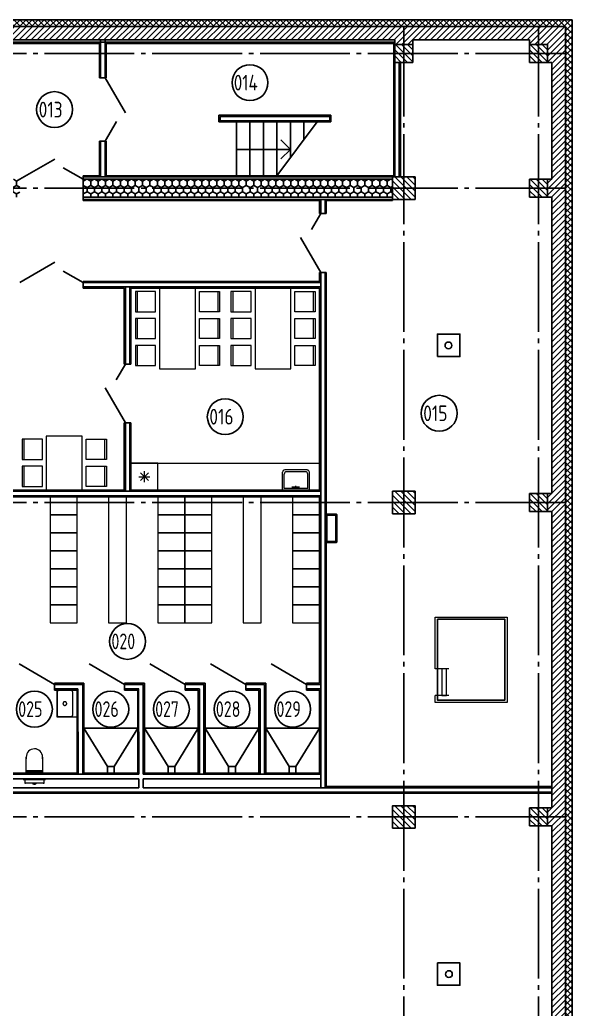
# Model space of a CAD drawing. Header units: millimetres. Extents: x -4830 to 49130, y -6610 to 27750.
# Drawn here: x 18450 to 30750, y 5718 to 27750 of the extents above; entities that cross this region are included whole.
import ezdxf

# ---------------------------------------------------------------- set-up
doc = ezdxf.new("R2010")
doc.units = ezdxf.units.MM
doc.linetypes.add('ГОСТ 2.303 5', pattern=[24, 20, -1.5, 1, -1.5])
doc.layers.add('Оборудование', color=5, linetype='Continuous', lineweight=18)
doc.layers.add('оси', color=7, linetype='Continuous')
doc.layers.add('текст', color=7, linetype='Continuous')
doc.styles.add('ГОСТ 2.304', font='CS_Gost2304.shx')
doc.linetypes.add('ограждение2', pattern='A,6.35,-2.54,[132,ltypeshp.shx,S=2.54,R=0,X=-2.54,Y=0],-2.54,25.4', length=36.83)
pattern_1 = [(45, (-7769.68, -10084.31), (-67.35192, 67.35192), [])]
pattern_2 = [(90, (-7769.684, -10084.31), (-82.48892, 142.875), [95.25, -190.5]), (210, (-7769.684, -10084.31), (-82.48892, -142.875), [95.25, -190.5]), (150, (-7769.684, -10084.31), (-164.97784, 3e-07), [-190.5, 95.25])]
pattern_3 = [(135, (10230.32, 13915.69), (-67.35192, -67.35192), [])]
pattern_4 = [(135, (7230.32, 13915.69), (-67.35192, -67.35192), [])]
pattern_5 = [(135, (7230.32, -84.31), (-67.35192, -67.35192), [])]
pattern_6 = [(135, (7230.32, 6915.69), (-67.35192, -67.35192), [])]
pattern_7 = [(135, (10230.32, -3084.31), (-67.35192, -67.35192), [])]
pattern_8 = [(135, (10230.32, 3915.69), (-67.35192, -67.35192), [])]
pattern_9 = [(135, (10230.32, 10915.69), (-67.35192, -67.35192), [])]

# ---------------------------------------------------------------- blocks, each defined once
blk = doc.blocks.new('мойка')
at = {"layer": 'Оборудование', "lineweight": 18}
for p, q in [((-450, 250), (-450, -250)), ((0, 300), (-399, 300)), ((-40, 260), (-360, 260)), ((-40, 260), (-40, -260)), ((0, 300), (0, -300)), ((-410, 210), (-410, -210)), ((-69, 78), (-69, -91)), ((-40, 0), (-100, 0)), ((0, -300), (-400, -300)), ((-40, -260), (-360, -260))]:
    blk.add_line(p, q, dxfattribs=at)
for centre, radius, start, end in [((-400, 250), 49.7, 88.3906, 180.554), ((-360, 210), 50, 90.0248, 180.0248), ((-360, -210), 49.8, 179.9125, 270.2958), ((-400, -250), 50, 180.0248, 270.0248)]:
    blk.add_arc(centre, radius, start, end, dxfattribs=at)
blk = doc.blocks.new('Инсталляция - унитаз')
at = {"layer": 'Оборудование', "ltscale": 100}
for p, q in [((-215, 225), (-215, 145)), ((-195, 225), (-215, 225)), ((-195, 225), (0, 225)), ((0, 225), (195, 225)), ((215, 225), (195, 225)), ((215, 145), (215, 225)), ((-220, 145), (-250, 145)), ((-250, 145), (-250, 125)), ((-250, 125), (250, 125)), ((220, 145), (-220, 145)), ((-220, 145), (-220, 125)), ((-220, 125), (-220, 145)), ((220, 125), (220, 145)), ((250, 145), (220, 145)), ((220, 145), (220, 125)), ((250, 125), (250, 145)), ((-183, 0), (182, 0)), ((-183, 0), (-183, -20)), ((-172, -20), (-183, -20)), ((-183, -358), (-183, -20)), ((182, -20), (-183, -20)), ((-183, -50), (-183, -20)), ((182, -50), (-183, -50)), ((-183, -50), (182, -50)), ((-183, -319), (-183, -50)), ((-172, 0), (-172, -20)), ((-172, -20), (-172, 0)), ((-172, -20), (-172, 0)), ((-172, -20), (172, -20)), ((-65, -5), (-65, 0)), ((65, -5), (-65, -5)), ((-35, -7), (-35, -5)), ((-35, -5), (-35, -7)), ((-35, -7), (-35, -5)), ((-33, -7), (-35, -7)), ((-35, -7), (-33, -7)), ((-35, -7), (-33, -7)), ((33, -7), (-33, -7)), ((35, -7), (33, -7)), ((33, -7), (35, -7)), ((33, -7), (35, -7)), ((35, -5), (35, -7)), ((35, -7), (35, -5)), ((35, -7), (35, -5)), ((65, 0), (65, -5)), ((172, 0), (172, -20)), ((172, -20), (172, 0)), ((172, 0), (172, -20)), ((172, -20), (182, -20)), ((182, 0), (182, -20)), ((182, -20), (182, -358)), ((182, -20), (182, -50)), ((182, -50), (182, -319)), ((-183, -319), (-183, -358)), ((182, -358), (182, -319))]:
    blk.add_line(p, q, dxfattribs=at)
at = {"layer": 'Оборудование', "ltscale": 100, "flags": 128}
blk.add_lwpolyline([(45, 225), (43, 226), (42, 228), (40, 230), (38, 231), (36, 233), (34, 234), (32, 235), (30, 237), (28, 238), (26, 239), (24, 240), (22, 241), (19, 242), (17, 242), (15, 243), (13, 244), (10, 244), (8, 244), (5, 245), (3, 245), (1, 245), (-2, 245), (-4, 245), (-7, 245), (-9, 244), (-11, 244), (-14, 243), (-16, 243), (-18, 242), (-21, 241), (-23, 241), (-25, 240), (-27, 239), (-29, 237), (-31, 236), (-33, 235), (-35, 234), (-37, 232), (-39, 231), (-41, 229), (-43, 227), (-44, 226)], dxfattribs=at)
at = {"layer": 'Оборудование', "ltscale": 100}
for radius, start, end in [(182, 180, 0), (183, 180, 270), (182, 270, 0)]:
    blk.add_arc((0, -358), radius, start, end, dxfattribs=at)
blk = doc.blocks.new('Sanitary_Basins_Gala_ALBUS-Over-counter-Wash-basin-60x45-cm - ALBUS Over counter Wash basin 60x45 cm_-V44-План на отм _4_200')
at = {"layer": 'Оборудование'}
for p, q in [((-302, -218), (-302, 226)), ((298, -218), (298, 226)), ((-290, 117), (-291, 113)), ((-291, 113), (-291, -199)), ((-288, 121), (-290, 117)), ((-285, 124), (-288, 121)), ((-282, 125), (-285, 124)), ((-277, 126), (-282, 125)), ((-273, 127), (-277, 126)), ((-263, 127), (-273, 127)), ((-263, 127), (264, 127)), ((269, 127), (259, 127)), ((274, 126), (269, 127)), ((278, 125), (274, 126)), ((282, 124), (278, 125)), ((285, 121), (282, 124)), ((286, 117), (285, 121)), ((287, 113), (286, 117)), ((287, -199), (287, 113)), ((-302, -219), (-302, -218)), ((-301, -220), (-302, -219)), ((-301, -221), (-301, -220)), ((-291, -199), (-290, -203)), ((-290, -203), (-288, -207)), ((-288, -207), (-285, -210)), ((-285, -210), (-281, -212)), ((-281, -212), (-277, -213)), ((-277, -213), (-273, -213)), ((-268, -214), (-273, -213)), ((-268, -214), (264, -214)), ((-42, -35), (-43, -39)), ((-43, -39), (-43, -42)), ((-43, -42), (-43, -46)), ((-43, -46), (-43, -50)), ((-43, -50), (-43, -54)), ((-43, -54), (-42, -58)), ((-40, -31), (-42, -35)), ((-42, -58), (-40, -61)), ((-39, -27), (-40, -31)), ((-40, -61), (-39, -65)), ((-37, -23), (-39, -27)), ((-39, -65), (-37, -69)), ((-34, -20), (-37, -23)), ((-37, -69), (-34, -72)), ((-31, -17), (-34, -20)), ((-34, -72), (-31, -75)), ((-28, -14), (-31, -17)), ((-31, -75), (-28, -78)), ((-25, -11), (-28, -14)), ((-28, -78), (-25, -81)), ((-21, -9), (-25, -11)), ((-25, -81), (-21, -83)), ((-17, -8), (-21, -9)), ((-21, -83), (-17, -85)), ((-13, -6), (-17, -8)), ((-17, -85), (-13, -86)), ((-9, -5), (-13, -6)), ((-13, -86), (-9, -87)), ((-6, -5), (-9, -5)), ((-9, -87), (-6, -87)), ((-2, -5), (-6, -5)), ((-6, -87), (-2, -88)), ((2, -5), (-2, -5)), ((-2, -88), (2, -87)), ((6, -5), (2, -5)), ((2, -87), (6, -87)), ((10, -6), (6, -5)), ((6, -87), (10, -86)), ((13, -8), (10, -6)), ((10, -86), (13, -85)), ((17, -9), (13, -8)), ((13, -85), (17, -83)), ((21, -11), (17, -9)), ((17, -83), (21, -81)), ((24, -14), (21, -11)), ((21, -81), (24, -78)), ((27, -17), (24, -14)), ((24, -78), (27, -75)), ((30, -20), (27, -17)), ((27, -75), (30, -72)), ((33, -23), (30, -20)), ((30, -72), (33, -69)), ((35, -27), (33, -23)), ((33, -69), (35, -65)), ((37, -31), (35, -27)), ((35, -65), (37, -61)), ((38, -35), (37, -31)), ((37, -61), (38, -58)), ((39, -39), (38, -35)), ((38, -58), (39, -54)), ((39, -42), (39, -39)), ((40, -46), (39, -42)), ((39, -50), (40, -46)), ((39, -54), (39, -50)), ((264, -214), (269, -213)), ((269, -213), (273, -213)), ((273, -213), (275, -212)), ((275, -212), (278, -212)), ((278, -212), (281, -210)), ((281, -210), (284, -207)), ((284, -207), (286, -205)), ((286, -203), (287, -201)), ((286, -205), (286, -203)), ((287, -201), (287, -199)), ((297, -221), (298, -220)), ((298, -219), (298, -218)), ((298, -220), (298, -219)), ((-300, -222), (-301, -221)), ((-299, -223), (-300, -222)), ((-298, -224), (-299, -223)), ((-297, -224), (-298, -224)), ((-296, -224), (-297, -224)), ((-296, -224), (292, -224)), ((292, -224), (293, -224)), ((293, -224), (294, -224)), ((294, -224), (295, -223)), ((295, -223), (296, -222)), ((296, -222), (297, -221))]:
    blk.add_line(p, q, dxfattribs=at)
at = {"layer": 'Оборудование', "ltscale": 100}
blk.add_line((-302, 226), (298, 226), dxfattribs=at)
blk = doc.blocks.new('стол 2')
at = {"layer": 'Оборудование'}
for p, q in [((-937, -117), (-937, -567)), ((-487, -117), (-937, -117)), ((-897, -117), (-897, -567)), ((-487, -567), (-487, -117)), ((487, -567), (487, -117)), ((487, -117), (937, -117)), ((897, -117), (897, -567)), ((937, -117), (937, -567)), ((-937, -567), (-487, -567)), ((937, -567), (487, -567)), ((-487, -717), (-937, -717)), ((-937, -717), (-937, -1167)), ((-897, -717), (-897, -1167)), ((-487, -1167), (-487, -717)), ((487, -717), (937, -717)), ((487, -1167), (487, -717)), ((897, -717), (897, -1167)), ((937, -717), (937, -1167)), ((-937, -1167), (-487, -1167)), ((-487, -1317), (-937, -1317)), ((-937, -1317), (-937, -1767)), ((-897, -1317), (-897, -1767)), ((-487, -1767), (-487, -1317)), ((937, -1167), (487, -1167)), ((487, -1317), (937, -1317)), ((487, -1767), (487, -1317)), ((897, -1317), (897, -1767)), ((937, -1317), (937, -1767)), ((-937, -1767), (-487, -1767)), ((937, -1767), (487, -1767))]:
    blk.add_line(p, q, dxfattribs=at)
at = {"layer": 'Оборудование', "ltscale": 100}
blk.add_lwpolyline([(400, -1842), (400, -42), (-400, -42), (-400, -1842)], close=True, dxfattribs=at)
blk = doc.blocks.new('стол 3')
at = {"layer": 'Оборудование'}
for p, q in [((-887, -117), (-1337, -117)), ((-1337, -117), (-1337, -567)), ((-1297, -117), (-1297, -567)), ((-887, -567), (-887, -117)), ((87, -117), (537, -117)), ((87, -567), (87, -117)), ((497, -117), (497, -567)), ((537, -117), (537, -567)), ((-1337, -567), (-887, -567)), ((537, -567), (87, -567)), ((-887, -717), (-1337, -717)), ((-1337, -717), (-1337, -1167)), ((-1297, -717), (-1297, -1167)), ((-887, -1167), (-887, -717)), ((87, -717), (537, -717)), ((87, -1167), (87, -717)), ((497, -717), (497, -1167)), ((537, -717), (537, -1167)), ((-1337, -1167), (-887, -1167)), ((537, -1167), (87, -1167))]:
    blk.add_line(p, q, dxfattribs=at)
at = {"layer": 'Оборудование', "ltscale": 100}
blk.add_lwpolyline([(0, -1250), (0, -50), (-800, -50), (-800, -1250)], close=True, dxfattribs=at)
blk = doc.blocks.new('Х06 600х600')
at = {"layer": 'Оборудование'}
for p, q in [((-600, 0), (-600, 600)), ((0, 600), (-600, 600)), ((0, 0), (0, 600)), ((-423, 300), (-177, 300)), ((-213, 213), (-387, 387)), ((-213, 387), (-387, 213)), ((-300, 177), (-300, 423)), ((-600, 0), (0, 0))]:
    blk.add_line(p, q, dxfattribs=at)

msp = doc.modelspace()

# ---------------------------------------------------------------- hatches: boundary and pattern name
at = {"ltscale": 100}
h = msp.add_hatch(dxfattribs=at)
h.set_pattern_fill('ANSI37', color=256, scale=30, angle=90)
h.paths.add_polyline_path([(30750, 27750), (-750, 27750), (-750, -800), (11475, -800), (11475, -2700), (12400, -2700), (12400, -800), (30750, -800)])
h.paths.add_polyline_path([(8100, 27600), (30600, 27600), (30600, -650), (12250, -650), (12250, -2550), (11625, -2550), (11625, -650), (8100, -650), (-600, -650), (-600, 5100), (-600, 23800), (-600, 27600)], flags=16)
h = msp.add_hatch(dxfattribs=at)
h.set_pattern_fill('ANSI31', color=256, scale=30)
h.set_pattern_definition(pattern_1)
h.paths.add_polyline_path([(30600, 27600), (8100, 27600), (8100, 27300), (11800, 27300), (11800, 27200), (12200, 27200), (12200, 27300), (17800, 27300), (17800, 27200), (18200, 27200), (18200, 27300), (26800, 27300), (26800, 27200), (27200, 27200), (27200, 27300), (29800, 27300), (29800, 27200), (30200, 27200), (30200, 26800), (30300, 26800), (30300, 24200), (30200, 24200), (30200, 23800), (30300, 23800), (30300, 17200), (30200, 17200), (30200, 16800), (30300, 16800), (30300, 10200), (30200, 10200), (30200, 9800), (30300, 9800), (30300, 3200), (30200, 3200), (30200, 2800), (30300, 2800), (30300, 200), (30200, 200), (30200, -200), (29800, -200), (29800, -350), (27250, -350), (27250, -250), (26750, -250), (26750, -350), (18250, -350), (18250, -250), (17750, -250), (17750, -350), (12250, -350), (12250, -250), (11750, -250), (11750, -350), (8100, -350), (8100, -650), (11625, -650), (11625, -2550), (12250, -2550), (12250, -650), (30600, -650)])
h = msp.add_hatch(dxfattribs=at)
h.set_pattern_fill('ANSI31', color=256, scale=30)
h.set_pattern_definition(pattern_1)
h.paths.add_polyline_path([(30600, 27600), (8100, 27600), (8100, 27300), (11800, 27300), (11800, 27200), (12200, 27200), (12200, 27300), (17800, 27300), (17800, 27200), (18200, 27200), (18200, 27300), (26800, 27300), (26800, 27200), (27200, 27200), (27200, 27300), (29800, 27300), (29800, 27200), (30200, 27200), (30200, 26800), (30300, 26800), (30300, 24200), (30200, 24200), (30200, 23800), (30300, 23800), (30300, 17200), (30200, 17200), (30200, 16800), (30300, 16800), (30300, 10200), (30200, 10200), (30200, 9800), (30300, 9800), (30300, 3200), (30200, 3200), (30200, 2800), (30300, 2800), (30300, 200), (30200, 200), (30200, -200), (29800, -200), (29800, -350), (27250, -350), (27250, -250), (26750, -250), (26750, -350), (18250, -350), (18250, -250), (17750, -250), (17750, -350), (12250, -350), (12250, -250), (11750, -250), (11750, -350), (8100, -350), (8100, -650), (11625, -650), (11625, -2550), (12250, -2550), (12250, -650), (30600, -650)])
h = msp.add_hatch(dxfattribs=at)
h.set_pattern_fill('ANSI31', color=256, scale=30, angle=90)
h.set_pattern_definition(pattern_4)
h.paths.add_polyline_path([(27200, 27200), (26800, 27200), (26800, 26800), (27200, 26800)])
h = msp.add_hatch(dxfattribs=at)
h.set_pattern_fill('ANSI31', color=256, scale=30, angle=90)
h.set_pattern_definition(pattern_4)
h.paths.add_polyline_path([(27200, 27200), (26800, 27200), (26800, 26800), (27200, 26800)])
h = msp.add_hatch(dxfattribs=at)
h.set_pattern_fill('ANSI31', color=256, scale=30, angle=90)
h.set_pattern_definition(pattern_3)
h.paths.add_polyline_path([(30200, 27200), (29800, 27200), (29800, 26800), (30200, 26800)])
h = msp.add_hatch(dxfattribs=at)
h.set_pattern_fill('ANSI31', color=256, scale=30, angle=90)
h.set_pattern_definition(pattern_3)
h.paths.add_polyline_path([(30200, 27200), (29800, 27200), (29800, 26800), (30200, 26800)])
h = msp.add_hatch(dxfattribs=at)
h.set_pattern_fill('ANSI31', color=256, scale=30, angle=90)
h.set_pattern_definition(pattern_4)
h.paths.add_polyline_path([(27250, 24250), (26750, 24250), (26750, 23750), (27250, 23750)])
h = msp.add_hatch(dxfattribs=at)
h.set_pattern_fill('ANSI31', color=256, scale=30, angle=90)
h.set_pattern_definition(pattern_4)
h.paths.add_polyline_path([(27250, 24250), (26750, 24250), (26750, 23750), (27250, 23750)])
h = msp.add_hatch(dxfattribs=at)
h.set_pattern_fill('HONEY', color=256, scale=30, angle=90)
h.set_pattern_definition(pattern_2)
h.paths.add_polyline_path([(26750, 24200), (19860, 24200), (19860, 23800), (26750, 23800)])
h.paths.add_polyline_path([(18450, 24200), (18250, 24200), (18250, 23800), (18450, 23800)])
h = msp.add_hatch(dxfattribs=at)
h.set_pattern_fill('HONEY', color=256, scale=30, angle=90)
h.set_pattern_definition(pattern_2)
h.paths.add_polyline_path([(26750, 24200), (19860, 24200), (19860, 23800), (26750, 23800)])
h.paths.add_polyline_path([(18450, 24200), (18250, 24200), (18250, 23800), (18450, 23800)])
h = msp.add_hatch(dxfattribs=at)
h.set_pattern_fill('ANSI31', color=256, scale=30, angle=90)
h.set_pattern_definition(pattern_9)
h.paths.add_polyline_path([(30200, 24200), (29800, 24200), (29800, 23800), (30200, 23800)])
h = msp.add_hatch(dxfattribs=at)
h.set_pattern_fill('ANSI31', color=256, scale=30, angle=90)
h.set_pattern_definition(pattern_9)
h.paths.add_polyline_path([(30200, 24200), (29800, 24200), (29800, 23800), (30200, 23800)])
h = msp.add_hatch(dxfattribs=at)
h.set_pattern_fill('ANSI31', color=256, scale=30, angle=90)
h.set_pattern_definition(pattern_6)
h.paths.add_polyline_path([(27250, 17250), (26750, 17250), (26750, 16750), (27250, 16750)])
h = msp.add_hatch(dxfattribs=at)
h.set_pattern_fill('ANSI31', color=256, scale=30, angle=90)
h.set_pattern_definition(pattern_6)
h.paths.add_polyline_path([(27250, 17250), (26750, 17250), (26750, 16750), (27250, 16750)])
h = msp.add_hatch(dxfattribs=at)
h.set_pattern_fill('ANSI31', color=256, scale=30, angle=90)
h.set_pattern_definition(pattern_8)
h.paths.add_polyline_path([(30200, 17200), (29800, 17200), (29800, 16800), (30200, 16800)])
h = msp.add_hatch(dxfattribs=at)
h.set_pattern_fill('ANSI31', color=256, scale=30, angle=90)
h.set_pattern_definition(pattern_8)
h.paths.add_polyline_path([(30200, 17200), (29800, 17200), (29800, 16800), (30200, 16800)])
h = msp.add_hatch(dxfattribs=at)
h.set_pattern_fill('ANSI31', color=256, scale=30, angle=90)
h.set_pattern_definition(pattern_5)
h.paths.add_polyline_path([(27250, 10250), (26750, 10250), (26750, 9750), (27250, 9750)])
h = msp.add_hatch(dxfattribs=at)
h.set_pattern_fill('ANSI31', color=256, scale=30, angle=90)
h.set_pattern_definition(pattern_5)
h.paths.add_polyline_path([(27250, 10250), (26750, 10250), (26750, 9750), (27250, 9750)])
h = msp.add_hatch(dxfattribs=at)
h.set_pattern_fill('ANSI31', color=256, scale=30, angle=90)
h.set_pattern_definition(pattern_7)
h.paths.add_polyline_path([(30200, 10200), (29800, 10200), (29800, 9800), (30200, 9800)])
h = msp.add_hatch(dxfattribs=at)
h.set_pattern_fill('ANSI31', color=256, scale=30, angle=90)
h.set_pattern_definition(pattern_7)
h.paths.add_polyline_path([(30200, 10200), (29800, 10200), (29800, 9800), (30200, 9800)])

# ---------------------------------------------------------------- linework, layer by layer
for p, q in [((-750, 27750), (30750, 27750)), ((-750, 27750), (30750, 27750)), ((8100, 27600), (30600, 27600)), ((8100, 27600), (30600, 27600)), ((30600, 27600), (30600, -650)), ((30600, 27600), (30600, -650)), ((30750, -800), (30750, 27750)), ((30750, -800), (30750, 27750)), ((18200, 27300), (26800, 27300)), ((18200, 27300), (26800, 27300)), ((18200, 27250), (26800, 27250)), ((18200, 27250), (26800, 27250)), ((18225, 27225), (20225, 27225)), ((18225, 27225), (20225, 27225)), ((20225, 26455), (20225, 27225)), ((20225, 26455), (20225, 27225)), ((20250, 26455), (20250, 27300)), ((20250, 26455), (20250, 27300)), ((20350, 26455), (20350, 27300)), ((20350, 26455), (20350, 27300)), ((20375, 27225), (26775, 27225)), ((20375, 26455), (20375, 27225)), ((20375, 27225), (26775, 27225)), ((20375, 26455), (20375, 27225)), ((26775, 24275), (26775, 27225)), ((26775, 24275), (26775, 27225)), ((26800, 27200), (26800, 27300)), ((26800, 27200), (26800, 27300)), ((26800, 24250), (26800, 27250)), ((26800, 24250), (26800, 27250)), ((27200, 27300), (29800, 27300)), ((27200, 27200), (27200, 27300)), ((27200, 27300), (29800, 27300)), ((27200, 27200), (27200, 27300)), ((29800, 27200), (29800, 27300)), ((29800, 27200), (29800, 27300)), ((26900, 24250), (26900, 26800)), ((26900, 24250), (26900, 26800)), ((26925, 24250), (26925, 26800)), ((26925, 24250), (26925, 26800)), ((30200, 26800), (30300, 26800)), ((30200, 26800), (30300, 26800)), ((30300, 26800), (30300, 24200)), ((30300, 26800), (30300, 24200)), ((20225, 26455), (20375, 26455)), ((20225, 26455), (20375, 26455)), ((20350, 26455), (20800, 25675.6)), ((20350, 26455), (20800, 25675.6)), ((22885, 25625), (25375, 25625)), ((22885, 25625), (22885, 25475)), ((22885, 25625), (25375, 25625)), ((22885, 25625), (22885, 25475)), ((22910, 25600), (25350, 25600)), ((22910, 25600), (22910, 25500)), ((22910, 25600), (25350, 25600)), ((22910, 25600), (22910, 25500)), ((25350, 25600), (25350, 25500)), ((25350, 25600), (25350, 25500)), ((25375, 25625), (25375, 25475)), ((25375, 25625), (25375, 25475)), ((20605, 25486.7), (20350, 25045)), ((20605, 25486.7), (20350, 25045)), ((22885, 25475), (25375, 25475)), ((22885, 25475), (25375, 25475)), ((22910, 25500), (25350, 25500)), ((22910, 25500), (25350, 25500)), ((23275, 25475), (25075, 25475)), ((23275, 24275), (23275, 25475)), ((23275, 25475), (25075, 25475)), ((23275, 24275), (23275, 25475)), ((23575, 25475), (23575, 24275)), ((23575, 25475), (23575, 24275)), ((23875, 25475), (23875, 24275)), ((23875, 25475), (23875, 24275)), ((24175, 25475), (24175, 24275)), ((24175, 24275), (25075, 25475)), ((24175, 25475), (24175, 24275)), ((24175, 24275), (25075, 25475)), ((24475, 25475), (24475, 24675)), ((24475, 25475), (24475, 24675)), ((24775, 25475), (24775, 25075)), ((24775, 25475), (24775, 25075)), ((20225, 24275), (20225, 25045)), ((20225, 25045), (20375, 25045)), ((20225, 24275), (20225, 25045)), ((20225, 25045), (20375, 25045)), ((20250, 24250), (20250, 25045)), ((20250, 24250), (20250, 25045)), ((20350, 24250), (20350, 25045)), ((20350, 24250), (20350, 25045)), ((20375, 24275), (20375, 25045)), ((20375, 24275), (20375, 25045)), ((24475, 24865), (24262.9, 25077.1)), ((24475, 24865), (24262.9, 25077.1)), ((23275, 24865), (24475, 24865)), ((23275, 24865), (24475, 24865)), ((24475, 24865), (24262.9, 24652.9)), ((24475, 24865), (24262.9, 24652.9)), ((18450, 24200), (19229.4, 24650)), ((18450, 24200), (19229.4, 24650)), ((19418.3, 24455), (19860, 24200)), ((19418.3, 24455), (19860, 24200)), ((19860, 24275), (20225, 24275)), ((19860, 23725), (19860, 24275)), ((19860, 24275), (20225, 24275)), ((19860, 23725), (19860, 24275)), ((19860, 24250), (26750, 24250)), ((19860, 24250), (26750, 24250)), ((20375, 24275), (26775, 24275)), ((20375, 24275), (26775, 24275)), ((19860, 24200), (26750, 24200)), ((19860, 24200), (26750, 24200)), ((30200, 24200), (30300, 24200)), ((30200, 24200), (30300, 24200)), ((19860, 23800), (26750, 23800)), ((19860, 23800), (26750, 23800)), ((30200, 23800), (30300, 23800)), ((30200, 23800), (30300, 23800)), ((30300, 23800), (30300, 17200)), ((30300, 23800), (30300, 17200)), ((19860, 23750), (26750, 23750)), ((19860, 23750), (26750, 23750)), ((19860, 23725), (25125, 23725)), ((19860, 23725), (25125, 23725)), ((25125, 23435), (25125, 23725)), ((25125, 23435), (25125, 23725)), ((25150, 23435), (25150, 23750)), ((25150, 23435), (25150, 23750)), ((25250, 23750), (25250, 23435)), ((25250, 23750), (25250, 23435)), ((25275, 23725), (26750, 23725)), ((25275, 23725), (25275, 23435)), ((25275, 23725), (26750, 23725)), ((25275, 23725), (25275, 23435)), ((26750, 23725), (26750, 23750)), ((26750, 23725), (26750, 23750)), ((24945, 23079.9), (25150, 23435)), ((24945, 23079.9), (25150, 23435)), ((25275, 23435), (25125, 23435)), ((25275, 23435), (25125, 23435)), ((25150, 22125), (24700, 22904.4)), ((25150, 22125), (24700, 22904.4)), ((18450, 21900), (19229.4, 22350)), ((18450, 21900), (19229.4, 22350)), ((19418.3, 22155), (19860, 21900)), ((19418.3, 22155), (19860, 21900)), ((25125, 21925), (25125, 22125)), ((25275, 22125), (25125, 22125)), ((25125, 21925), (25125, 22125)), ((25275, 22125), (25125, 22125)), ((25150, 10650), (25150, 22125)), ((25150, 10650), (25150, 22125)), ((25250, 22125), (25250, 10650)), ((25250, 22125), (25250, 10650)), ((25275, 22125), (25275, 10675)), ((25275, 22125), (25275, 10675)), ((25125, 21925), (19860, 21925)), ((19860, 21775), (19860, 21925)), ((25125, 21925), (19860, 21925)), ((19860, 21775), (19860, 21925)), ((25150, 21900), (19860, 21900)), ((25150, 21900), (19860, 21900)), ((25150, 21800), (19860, 21800)), ((25150, 21800), (19860, 21800)), ((20775.2, 21775), (19860, 21775)), ((20775.2, 21775), (19860, 21775)), ((20775.2, 20085), (20775.2, 21775)), ((20775.2, 20085), (20775.2, 21775)), ((20800.2, 20080.7), (20800.2, 21800)), ((20800.2, 20080.7), (20800.2, 21800)), ((20900.2, 20080.7), (20900.2, 21800)), ((20900.2, 20080.7), (20900.2, 21800)), ((25125, 21775), (20925.2, 21775)), ((20925.2, 20085), (20925.2, 21775)), ((25125, 21775), (20925.2, 21775)), ((20925.2, 20085), (20925.2, 21775)), ((25125, 17275), (25125, 21775)), ((25125, 17275), (25125, 21775)), ((20595.2, 19729.9), (20800.2, 20085)), ((20595.2, 19729.9), (20800.2, 20085)), ((20775.2, 20085), (20925.2, 20085)), ((20775.2, 20085), (20925.2, 20085)), ((20800.2, 18775), (20350.2, 19554.4)), ((20800.2, 18775), (20350.2, 19554.4)), ((20775.2, 17275), (20775.2, 18775)), ((20775.2, 18775), (20925.2, 18775)), ((20775.2, 17275), (20775.2, 18775)), ((20775.2, 18775), (20925.2, 18775)), ((20800.2, 17250), (20800.2, 18770.7)), ((20800.2, 17250), (20800.2, 18770.7)), ((20900.2, 17250), (20900.2, 18770.7)), ((20900.2, 17250), (20900.2, 18770.7)), ((20925.2, 17275), (20925.2, 18775)), ((20925.2, 17275), (20925.2, 18775)), ((17585, 17275), (20775.2, 17275)), ((17585, 17275), (20775.2, 17275)), ((17585, 17250), (25150, 17250)), ((17585, 17250), (25150, 17250)), ((20925.2, 17275), (25125, 17275)), ((20925.2, 17275), (25125, 17275)), ((30200, 17200), (30300, 17200)), ((30200, 17200), (30300, 17200)), ((18250, 17150), (25150, 17150)), ((18250, 17150), (25150, 17150)), ((18275, 17125), (25125, 17125)), ((18275, 17125), (25125, 17125)), ((25125, 12975), (25125, 17125)), ((25125, 12975), (25125, 17125)), ((30200, 16800), (30300, 16800)), ((30200, 16800), (30300, 16800)), ((30300, 16800), (30300, 10200)), ((30300, 16800), (30300, 10200)), ((19225, 12950), (18436.9, 13405)), ((19225, 12950), (18436.9, 13405)), ((19996.9, 13405), (20785, 12950)), ((19996.9, 13405), (20785, 12950)), ((21346.9, 13405), (22135, 12950)), ((21346.9, 13405), (22135, 12950)), ((22696.9, 13405), (23485, 12950)), ((22696.9, 13405), (23485, 12950)), ((24046.9, 13405), (24835, 12950)), ((24046.9, 13405), (24835, 12950)), ((19225, 12975), (19875, 12975)), ((19225, 12975), (19225, 12825)), ((19225, 12975), (19875, 12975)), ((19225, 12975), (19225, 12825)), ((19225, 12950), (19850, 12950)), ((19225, 12950), (19850, 12950)), ((19225, 12850), (19745, 12850)), ((19225, 12850), (19745, 12850)), ((19225, 12825), (19725, 12825)), ((19225, 12825), (19725, 12825)), ((19725, 12825), (19725, 10975)), ((19725, 12825), (19725, 10975)), ((19745, 12850), (19750, 10950)), ((19745, 12850), (19750, 10950)), ((19850, 12950), (19850, 10950)), ((19850, 12950), (19850, 10950)), ((19875, 12975), (19875, 10975)), ((19875, 12975), (19875, 10975)), ((21225, 12975), (20785, 12975)), ((20785, 12975), (20785, 12825)), ((21225, 12975), (20785, 12975)), ((20785, 12975), (20785, 12825)), ((21200, 12950), (20785, 12950)), ((21200, 12950), (20785, 12950)), ((21100, 12850), (20785, 12850)), ((21100, 12850), (20785, 12850)), ((21075, 12825), (20785, 12825)), ((21075, 12825), (20785, 12825)), ((21075, 12825), (21075, 10975)), ((21075, 12825), (21075, 10975)), ((21095, 12850), (21100, 10950)), ((21095, 12850), (21100, 10950)), ((21200, 12950), (21200, 10950)), ((21200, 12950), (21200, 10950)), ((21225, 12975), (21225, 10975)), ((21225, 12975), (21225, 10975)), ((22575, 12975), (22135, 12975)), ((22135, 12975), (22135, 12825)), ((22575, 12975), (22135, 12975)), ((22135, 12975), (22135, 12825)), ((22550, 12950), (22135, 12950)), ((22550, 12950), (22135, 12950)), ((22450, 12850), (22135, 12850)), ((22450, 12850), (22135, 12850)), ((22425, 12825), (22135, 12825)), ((22425, 12825), (22135, 12825)), ((22425, 12825), (22425, 10975)), ((22425, 12825), (22425, 10975)), ((22450, 12850), (22450, 10950)), ((22450, 12850), (22450, 10950)), ((22550, 12950), (22550, 10950)), ((22550, 12950), (22550, 10950)), ((22575, 12975), (22575, 10975)), ((22575, 12975), (22575, 10975)), ((23925, 12975), (23485, 12975)), ((23485, 12975), (23485, 12825)), ((23925, 12975), (23485, 12975)), ((23485, 12975), (23485, 12825)), ((23900, 12950), (23485, 12950)), ((23900, 12950), (23485, 12950)), ((23800, 12850), (23485, 12850)), ((23800, 12850), (23485, 12850)), ((23775, 12825), (23485, 12825)), ((23775, 12825), (23485, 12825)), ((23775, 12825), (23775, 10975)), ((23775, 12825), (23775, 10975)), ((23800, 12850), (23800, 10950)), ((23800, 12850), (23800, 10950)), ((23900, 12950), (23900, 10950)), ((23900, 12950), (23900, 10950)), ((23925, 12975), (23925, 10975)), ((23925, 12975), (23925, 10975)), ((25125, 12975), (24835, 12975)), ((24835, 12975), (24835, 12825)), ((25125, 12975), (24835, 12975)), ((24835, 12975), (24835, 12825)), ((25150, 12950), (24835, 12950)), ((25150, 12950), (24835, 12950)), ((25150, 12850), (24835, 12850)), ((25150, 12850), (24835, 12850)), ((25125, 12825), (24835, 12825)), ((25125, 12825), (24835, 12825)), ((25125, 10975), (25125, 12825)), ((25125, 10975), (25125, 12825)), ((21075, 11975), (19875, 11975)), ((19875, 11975), (20400, 11125)), ((21075, 11975), (19875, 11975)), ((19875, 11975), (20400, 11125)), ((20550, 11125), (21075, 11975)), ((20550, 11125), (21075, 11975)), ((22425, 11975), (21225, 11975)), ((21225, 11975), (21750, 11125)), ((22425, 11975), (21225, 11975)), ((21225, 11975), (21750, 11125)), ((21900, 11125), (22425, 11975)), ((21900, 11125), (22425, 11975)), ((23775, 11975), (22575, 11975)), ((22575, 11975), (23100, 11125)), ((23775, 11975), (22575, 11975)), ((22575, 11975), (23100, 11125)), ((23250, 11125), (23775, 11975)), ((23250, 11125), (23775, 11975)), ((25125, 11975), (23925, 11975)), ((23925, 11975), (24450, 11125)), ((25125, 11975), (23925, 11975)), ((23925, 11975), (24450, 11125)), ((24600, 11125), (25125, 11975)), ((24600, 11125), (25125, 11975)), ((21100, 10950), (18200, 10950)), ((21100, 10950), (18200, 10950)), ((19725, 10975), (18225, 10975)), ((19725, 10975), (18225, 10975)), ((21075, 10975), (19875, 10975)), ((21075, 10975), (19875, 10975)), ((25150, 10950), (21200, 10950)), ((25150, 10950), (21200, 10950)), ((22425, 10975), (21225, 10975)), ((22425, 10975), (21225, 10975)), ((23775, 10975), (22575, 10975)), ((23775, 10975), (22575, 10975)), ((25125, 10975), (23925, 10975)), ((25125, 10975), (23925, 10975)), ((30300, 10650), (25150, 10650)), ((30300, 10650), (25150, 10650)), ((30300, 10675), (25275, 10675)), ((30300, 10675), (25275, 10675)), ((30300, 10550), (8150, 10550)), ((30300, 10550), (8150, 10550)), ((30300, 10525), (8175, 10525)), ((30300, 10525), (8175, 10525)), ((30200, 10200), (30300, 10200)), ((30200, 10200), (30300, 10200)), ((30200, 9800), (30300, 9800)), ((30200, 9800), (30300, 9800)), ((30300, 9800), (30300, 3200)), ((30300, 9800), (30300, 3200))]:
    msp.add_line(p, q, dxfattribs=at)
at = {"lineweight": 9, "ltscale": 10}
for p, q in [((28000, 13300), (27700, 13300)), ((28000, 13300), (27700, 13300)), ((28000, 12700), (27700, 12700)), ((28000, 12700), (27700, 12700))]:
    msp.add_line(p, q, dxfattribs=at)
at = {"lineweight": -3, "ltscale": 100}
for p, q in [((21100, 10850), (16550, 10850)), ((21100, 10850), (16550, 10850)), ((21100, 10850), (21100, 10650)), ((21100, 10850), (21100, 10650)), ((25150, 10850), (21200, 10850)), ((21200, 10850), (21200, 10650)), ((25150, 10850), (21200, 10850)), ((21200, 10850), (21200, 10650)), ((25150, 10850), (25150, 10650)), ((25150, 10850), (25150, 10650)), ((21100, 10650), (16550, 10650)), ((21100, 10650), (16550, 10650)), ((25150, 10650), (21200, 10650)), ((25150, 10650), (21200, 10650))]:
    msp.add_line(p, q, dxfattribs=at)
at = {"ltscale": 100}
for points in [[(26800, 26800), (27200, 26800), (27200, 27200), (26800, 27200)], [(26800, 26800), (27200, 26800), (27200, 27200), (26800, 27200)], [(29800, 26800), (30200, 26800), (30200, 27200), (29800, 27200)], [(29800, 26800), (30200, 26800), (30200, 27200), (29800, 27200)], [(26750, 23750), (27250, 23750), (27250, 24250), (26750, 24250)], [(26750, 23750), (27250, 23750), (27250, 24250), (26750, 24250)], [(29800, 23800), (30200, 23800), (30200, 24200), (29800, 24200)], [(29800, 23800), (30200, 23800), (30200, 24200), (29800, 24200)], [(27750, 20250), (28250, 20250), (28250, 20750), (27750, 20750)], [(27750, 20250), (28250, 20250), (28250, 20750), (27750, 20750)], [(26750, 16750), (27250, 16750), (27250, 17250), (26750, 17250)], [(26750, 16750), (27250, 16750), (27250, 17250), (26750, 17250)], [(29800, 16800), (30200, 16800), (30200, 17200), (29800, 17200)], [(29800, 16800), (30200, 16800), (30200, 17200), (29800, 17200)], [(27750, 14400), (29250, 14400), (29250, 12600), (27750, 12600)], [(27750, 14400), (29250, 14400), (29250, 12600), (27750, 12600)], [(20400, 10975), (20400, 11125), (20550, 11125), (20550, 10975)], [(20400, 10975), (20400, 11125), (20550, 11125), (20550, 10975)], [(21750, 10975), (21750, 11125), (21900, 11125), (21900, 10975)], [(21750, 10975), (21750, 11125), (21900, 11125), (21900, 10975)], [(23100, 10975), (23100, 11125), (23250, 11125), (23250, 10975)], [(23100, 10975), (23100, 11125), (23250, 11125), (23250, 10975)], [(24450, 10975), (24450, 11125), (24600, 11125), (24600, 10975)], [(24450, 10975), (24450, 11125), (24600, 11125), (24600, 10975)], [(26750, 9750), (27250, 9750), (27250, 10250), (26750, 10250)], [(26750, 9750), (27250, 9750), (27250, 10250), (26750, 10250)], [(29800, 9800), (30200, 9800), (30200, 10200), (29800, 10200)], [(29800, 9800), (30200, 9800), (30200, 10200), (29800, 10200)], [(27750, 6750), (28250, 6750), (28250, 6250), (27750, 6250)], [(27750, 6750), (28250, 6750), (28250, 6250), (27750, 6250)]]:
    msp.add_lwpolyline(points, close=True, dxfattribs=at)
at = {"linetype": 'ограждение2', "lineweight": 9, "ltscale": 10}
msp.add_lwpolyline([(27700, 13300), (27700, 14450), (29300, 14450), (29300, 12550), (27700, 12550), (27700, 12700)], dxfattribs=at)
msp.add_lwpolyline([(27700, 13300), (27700, 14450), (29300, 14450), (29300, 12550), (27700, 12550), (27700, 12700)], dxfattribs=at)
at = {"lineweight": 9, "ltscale": 10}
msp.add_lwpolyline([(27850, 12700), (27950, 12700), (27950, 13300), (27850, 13300)], close=True, dxfattribs=at)
msp.add_lwpolyline([(27850, 12700), (27950, 12700), (27950, 13300), (27850, 13300)], close=True, dxfattribs=at)
at = {"linetype": 'Continuous', "ltscale": 100}
for centre in [(27994, 20500), (28005.6, 6499.9)]:
    msp.add_circle(centre, 75, dxfattribs=at)
at = {"layer": 'Оборудование', "ltscale": 100}
msp.add_line((20925.2, 17875), (25125, 17875), dxfattribs=at)
msp.add_line((20925.2, 17875), (25125, 17875), dxfattribs=at)
for points in [[(19125, 17125), (19125, 16725), (19725, 16725), (19725, 17125)], [(19125, 17125), (19125, 16725), (19725, 16725), (19725, 17125)], [(20425, 14325), (20825, 14325), (20825, 17125), (20425, 17125)], [(20425, 14325), (20825, 14325), (20825, 17125), (20425, 17125)], [(21525, 17125), (21525, 16725), (22125, 16725), (22125, 17125)], [(21525, 17125), (21525, 16725), (22125, 16725), (22125, 17125)], [(22125, 17125), (22125, 16725), (22725, 16725), (22725, 17125)], [(22125, 17125), (22125, 16725), (22725, 16725), (22725, 17125)], [(23425, 14325), (23825, 14325), (23825, 17125), (23425, 17125)], [(23425, 14325), (23825, 14325), (23825, 17125), (23425, 17125)], [(24525, 17125), (24525, 16725), (25125, 16725), (25125, 17125)], [(24525, 17125), (24525, 16725), (25125, 16725), (25125, 17125)], [(19125, 16725), (19125, 16325), (19725, 16325), (19725, 16725)], [(19125, 16725), (19125, 16325), (19725, 16325), (19725, 16725)], [(21525, 16725), (21525, 16325), (22125, 16325), (22125, 16725)], [(21525, 16725), (21525, 16325), (22125, 16325), (22125, 16725)], [(22125, 16725), (22125, 16325), (22725, 16325), (22725, 16725)], [(22125, 16725), (22125, 16325), (22725, 16325), (22725, 16725)], [(24525, 16725), (24525, 16325), (25125, 16325), (25125, 16725)], [(24525, 16725), (24525, 16325), (25125, 16325), (25125, 16725)], [(19125, 16325), (19125, 15925), (19725, 15925), (19725, 16325)], [(19125, 16325), (19125, 15925), (19725, 15925), (19725, 16325)], [(21525, 16325), (21525, 15925), (22125, 15925), (22125, 16325)], [(21525, 16325), (21525, 15925), (22125, 15925), (22125, 16325)], [(22125, 16325), (22125, 15925), (22725, 15925), (22725, 16325)], [(22125, 16325), (22125, 15925), (22725, 15925), (22725, 16325)], [(24525, 16325), (24525, 15925), (25125, 15925), (25125, 16325)], [(24525, 16325), (24525, 15925), (25125, 15925), (25125, 16325)], [(19125, 15925), (19125, 15525), (19725, 15525), (19725, 15925)], [(19125, 15925), (19125, 15525), (19725, 15525), (19725, 15925)], [(21525, 15925), (21525, 15525), (22125, 15525), (22125, 15925)], [(21525, 15925), (21525, 15525), (22125, 15525), (22125, 15925)], [(22125, 15925), (22125, 15525), (22725, 15525), (22725, 15925)], [(22125, 15925), (22125, 15525), (22725, 15525), (22725, 15925)], [(24525, 15925), (24525, 15525), (25125, 15525), (25125, 15925)], [(24525, 15925), (24525, 15525), (25125, 15525), (25125, 15925)], [(19125, 15525), (19125, 15125), (19725, 15125), (19725, 15525)], [(19125, 15525), (19125, 15125), (19725, 15125), (19725, 15525)], [(21525, 15525), (21525, 15125), (22125, 15125), (22125, 15525)], [(21525, 15525), (21525, 15125), (22125, 15125), (22125, 15525)], [(22125, 15525), (22125, 15125), (22725, 15125), (22725, 15525)], [(22125, 15525), (22125, 15125), (22725, 15125), (22725, 15525)], [(24525, 15525), (24525, 15125), (25125, 15125), (25125, 15525)], [(24525, 15525), (24525, 15125), (25125, 15125), (25125, 15525)], [(19125, 15125), (19125, 14725), (19725, 14725), (19725, 15125)], [(19125, 15125), (19125, 14725), (19725, 14725), (19725, 15125)], [(21525, 15125), (21525, 14725), (22125, 14725), (22125, 15125)], [(21525, 15125), (21525, 14725), (22125, 14725), (22125, 15125)], [(22125, 15125), (22125, 14725), (22725, 14725), (22725, 15125)], [(22125, 15125), (22125, 14725), (22725, 14725), (22725, 15125)], [(24525, 15125), (24525, 14725), (25125, 14725), (25125, 15125)], [(24525, 15125), (24525, 14725), (25125, 14725), (25125, 15125)], [(19125, 14725), (19125, 14325), (19725, 14325), (19725, 14725)], [(19125, 14725), (19125, 14325), (19725, 14325), (19725, 14725)], [(21525, 14725), (21525, 14325), (22125, 14325), (22125, 14725)], [(21525, 14725), (21525, 14325), (22125, 14325), (22125, 14725)], [(22125, 14725), (22125, 14325), (22725, 14325), (22725, 14725)], [(22125, 14725), (22125, 14325), (22725, 14325), (22725, 14725)], [(24525, 14725), (24525, 14325), (25125, 14325), (25125, 14725)], [(24525, 14725), (24525, 14325), (25125, 14325), (25125, 14725)]]:
    msp.add_lwpolyline(points, close=True, dxfattribs=at)
at = {"layer": 'Оборудование', "color": 1, "lineweight": 40, "ltscale": 100}
msp.add_lwpolyline([(25275, 16125), (25505, 16125), (25505, 16725), (25275, 16725)], close=True, dxfattribs=at)
msp.add_lwpolyline([(25275, 16125), (25505, 16125), (25505, 16725), (25275, 16725)], close=True, dxfattribs=at)
at = {"layer": 'оси', "linetype": 'ГОСТ 2.303 5', "lineweight": 25, "ltscale": 100}
for points in [[(27000, 27600), (27000, -5110)], [(30000, 27600), (30000, -5110)], [(30600, 27000), (-3330, 27000)], [(30600, 24000), (-3330, 24000)], [(30600, 17000), (-3330, 17000)], [(30600, 10000), (-3330, 10000)]]:
    msp.add_lwpolyline(points, dxfattribs=at)
at = {"layer": 'текст', "linetype": 'Continuous', "lineweight": 25, "ltscale": 100}
for centre in [(23575, 26350), (19225, 25750), (23025.1, 18911.7), (27787.5, 18987.5), (20850, 13908.6), (18775, 12400), (20475, 12400), (21825, 12400), (23175, 12400), (24525, 12400)]:
    msp.add_circle(centre, 400, dxfattribs=at)

# ---------------------------------------------------------------- block references
at = {"layer": 'Оборудование'}
for name, p in [('стол 2', (21962.2, 21817.1)), ('стол 2', (21962.2, 21817.1)), ('стол 2', (24088, 21817.1)), ('стол 2', (24088, 21817.1)), ('стол 3', (19840.7, 18525)), ('стол 3', (19840.7, 18525))]:
    msp.add_blockref(name, p, dxfattribs=at)
at = {"layer": 'Оборудование', "color": 0}
msp.add_blockref('Х06 600х600', (21525.2, 17275), dxfattribs=at)
msp.add_blockref('Х06 600х600', (21525.2, 17275), dxfattribs=at)
at = {"layer": 'Оборудование', "ltscale": 100, "rotation": 270}
msp.add_blockref('мойка', (24600, 17275.1), dxfattribs=at)
msp.add_blockref('мойка', (24600, 17275.1), dxfattribs=at)
at = {"layer": 'Оборудование'}
for name, p, rotation in [('Sanitary_Basins_Gala_ALBUS-Over-counter-Wash-basin-60x45-cm - ALBUS Over counter Wash basin 60x45 cm_-V44-План на отм _4_200', (19499.1, 12523.1), 270), ('Sanitary_Basins_Gala_ALBUS-Over-counter-Wash-basin-60x45-cm - ALBUS Over counter Wash basin 60x45 cm_-V44-План на отм _4_200', (19499.1, 12523.1), 270), ('Инсталляция - унитаз', (18775, 10975), 180), ('Инсталляция - унитаз', (18775, 10975), 180)]:
    msp.add_blockref(name, p, dxfattribs=dict(at, rotation=rotation))

# ---------------------------------------------------------------- texts
at = {"layer": 'текст', "linetype": 'Continuous', "lineweight": 25, "ltscale": 100, "char_height": 350, "attachment_point": 1, "style": 'ГОСТ 2.304'}
for s, insert, width in [('\\f|b0|i0|c1|p0;\\W0.9787420728;\\T1.0000000000;\\o\\l014', (23215.3, 26525), 1223.428), ('\\f|b0|i0|c1|p0;\\W1.0000000000;\\T1.0000000000;\\o\\l013', (18870.6, 25925), 1250), ('\\f|b0|i0|c1|p0;\\W1.0000000000;\\T1.0000000000;\\o\\l016', (22670.7, 19086.7), 1250), ('\\f|b0|i0|c1|p0;\\W1.0000000000;\\T1.0000000000;\\o\\l015', (27433.1, 19162.5), 1250), ('\\f|b0|i0|c1|p0;\\W0.9134926013;\\T1.0000000000;\\o\\l020', (20490.3, 14083.6), 1202.765), ('\\f|b0|i0|c1|p0;\\W0.9134926013;\\T1.0000000000;\\o\\l025', (18415.3, 12575), 1202.765), ('\\f|b0|i0|c1|p0;\\W0.9134926013;\\T1.0000000000;\\o\\l026', (20115.3, 12575), 1202.765), ('\\f|b0|i0|c1|p0;\\W0.9034542211;\\T1.0000000000;\\o\\l027', (21465.3, 12575), 1189.548), ('\\f|b0|i0|c1|p0;\\W0.9134926013;\\T1.0000000000;\\o\\l028', (22815.3, 12575), 1202.765), ('\\f|b0|i0|c1|p0;\\W0.9134926013;\\T1.0000000000;\\o\\l029', (24165.3, 12575), 1202.765)]:
    msp.add_mtext(s, dxfattribs=dict(at, insert=insert, width=width))

doc.saveas('drawing.dxf')
